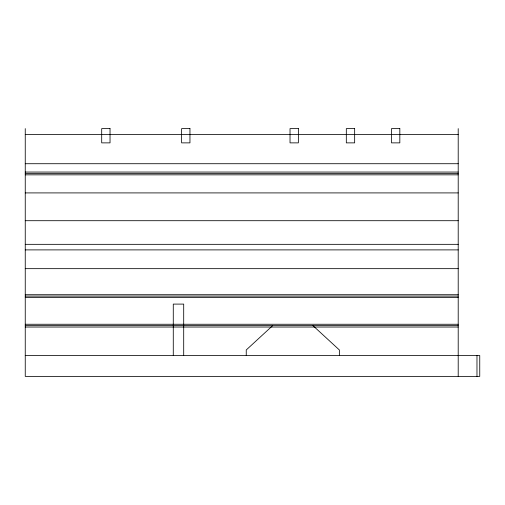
<?xml version="1.0" encoding="UTF-8"?>
<svg xmlns="http://www.w3.org/2000/svg" width="505" height="505" viewBox="0 0 505 505"><rect width="100%" height="100%" fill="white"/><g stroke="black" fill="none" stroke-linecap="round" stroke-linejoin="round"><path stroke-width="0.76" d="M272.656 325.643L246.244 349.965L246.244 355.526M25.25 134.564L458.205 134.564M25.25 163.721L458.205 163.721M25.25 172.06L458.205 172.06M25.25 173.449L458.205 173.449M25.25 174.837L458.205 174.837M25.25 192.91L458.205 192.91M25.25 220.704L458.205 220.704M25.25 244.332L458.205 244.332M25.25 249.893L458.205 249.893M25.25 268.66L458.205 268.66M25.25 294.718L458.205 294.718M25.25 296.107L458.205 296.107M25.25 297.495L458.205 297.495M25.25 324.254L458.205 324.254M25.25 325.643L458.205 325.643M25.25 327.032L458.205 327.032M25.25 355.526L479.75 355.526L479.75 376.376L25.25 376.376L25.25 128.623M312.961 325.643L339.366 349.965L339.366 355.526M476.973 355.526L476.973 376.376M458.205 128.623L458.205 376.376M183.7 355.526L183.7 304.098L173.278 304.098L173.278 355.526M110.033 128.623L101.694 128.623L101.694 142.871L110.033 142.871L110.033 128.623M189.956 128.623L181.617 128.623L181.617 142.871L189.956 142.871L189.956 128.623M298.367 128.623L290.028 128.623L290.028 142.871L298.367 142.871L298.367 128.623M354.655 128.623L346.316 128.623L346.316 142.871L354.655 142.871L354.655 128.623M399.827 128.623L391.489 128.623L391.489 142.871L399.827 142.871L399.827 128.623"/></g></svg>
